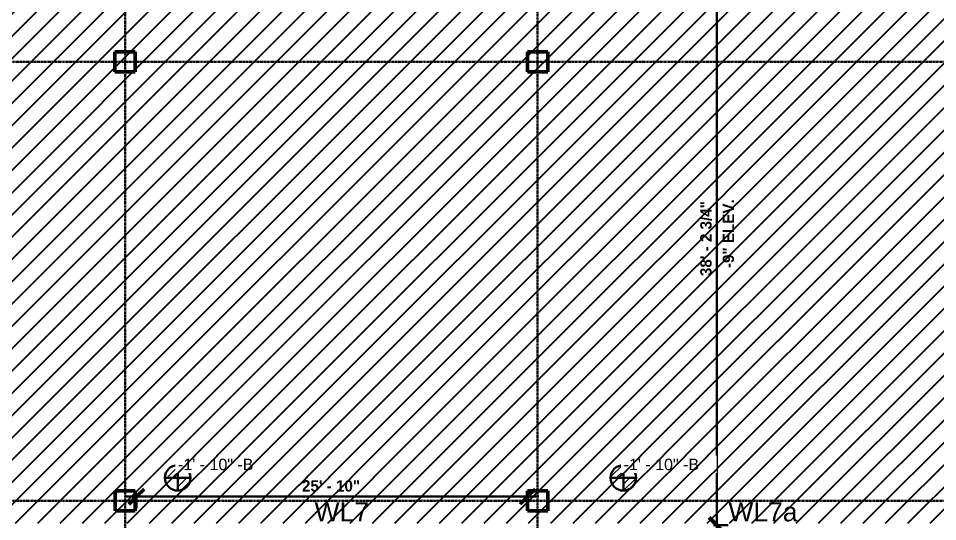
# Model space of a CAD drawing. Header units: inches. Extents: x -4126 to -1814, y 9773 to 12338.
# Drawn here: x -2912 to -2183, y 10823 to 11222 of the extents above; entities that cross this region are included whole.
import ezdxf

# ---------------------------------------------------------------- set-up
doc = ezdxf.new("R2010")
doc.units = ezdxf.units.IN
doc.header["$MEASUREMENT"] = 0
doc.linetypes.add('Grid Line 1_2_', pattern=[0.875, 0.5, -0.125, 0.125, -0.125])
for name, color, linetype, lineweight in [('A-ANNO-DIMS', 211, 'Continuous', 9), ('A-ANNO-DIMS-96', 211, 'Continuous', 9), ('G-ANNO-DIMS', 111, 'Continuous', 9), ('S-COLS', 52, 'Continuous', 9), ('S-GRID', 1, 'Continuous', 9)]:
    doc.layers.add(name, color=color, linetype=linetype, lineweight=lineweight)
doc.layers.add('LOAD_HATCH', color=8, linetype='Continuous')
doc.layers.add('loads', color=1, linetype='Continuous')
doc.styles.add('Arial', font='Arial.ttf', dxfattribs={"height": 18})
doc.styles.add('Arial_2', font='arial.ttf', dxfattribs={"height": 9.070866})
doc.styles.add('Century Gothic_B', font='Gothicb.ttf', dxfattribs={"height": 9})
doc.dimstyles.new('OD__1_4__Tol__', dxfattribs={"dimscale": 12, "dimtxt": 9.397514, "dimasz": 1, "dimexe": 0.75, "dimexo": 0.5, "dimgap": 0.125, "dimtad": 1, "dimrnd": 0.25, "dimzin": 1, "dimdsep": 46, "dimlunit": 4, "dimtxsty": 'Century Gothic_B', "dimblk1": 'OBLIQUE', "dimblk2": 'OBLIQUE', "dimsah": 1, "dimcen": 0.09, "dimdle": 0.75, "dimazin": 0, "dimtfac": 1, "dimtdec": 4, "dimtix": 1, "dimtmove": 0, "dimatfit": 3, "dimfxl": 1, "dimtvp": 1, "dimtfill": 1, "dimfrac": 2, "dimtolj": 1, "dimtzin": 0, "dimlwd": 30, "dimlwe": 30, "dimarcsym": 2})
pattern_1 = [(315, (25.338, 113.098), (0.027577164, 0.027577164), [])]
pattern_2 = [(315, (29.017, 113.098), (0.027577164, 0.027577164), [])]

# ---------------------------------------------------------------- blocks, each defined once
blk = doc.blocks.new('034100 - Precast Structural Concrete - Column - Corbels - 16_x16_-1699969-FRAMING PLAN - 1ST FLOOR')
at = {"layer": 'S-COLS'}
for p, q in [((-8.91, 8.98), (-8.98, 8.98)), ((-8.98, 8.98), (-8.98, -7.02)), ((6.94, 8.98), (-8.91, 8.98)), ((7.02, 8.98), (6.94, 8.98)), ((7.02, -7.02), (7.02, 8.98)), ((-8.98, -7.02), (-8.91, -7.02)), ((-8.91, -7.02), (6.94, -7.02)), ((6.94, -7.02), (7.02, -7.02))]:
    blk.add_line(p, q, dxfattribs=at)
at = {"layer": 'S-COLS', "lineweight": 50}
for p, q in [((-8.98, -7.02), (-8.98, 8.98)), ((-8.98, 8.98), (-8.91, 8.98)), ((-8.91, 8.98), (6.94, 8.98)), ((6.94, 8.98), (7.02, 8.98)), ((7.02, 8.98), (7.02, -7.02)), ((-8.91, -7.02), (-8.98, -7.02)), ((6.94, -7.02), (-8.91, -7.02)), ((7.02, -7.02), (6.94, -7.02))]:
    blk.add_line(p, q, dxfattribs=at)
blk = doc.blocks.new('034100 - Precast Structural Concrete - Column - Corbels - 16_x16_-1699971-FRAMING PLAN - 1ST FLOOR')
at = {"layer": 'S-COLS'}
for p, q in [((-8.91, 8.98), (-8.98, 8.98)), ((-8.98, 8.98), (-8.98, -7.02)), ((6.94, 8.98), (-8.91, 8.98)), ((7.02, 8.98), (6.94, 8.98)), ((7.02, -7.02), (7.02, 8.98)), ((-8.98, -7.02), (-8.91, -7.02)), ((-8.91, -7.02), (6.94, -7.02)), ((6.94, -7.02), (7.02, -7.02))]:
    blk.add_line(p, q, dxfattribs=at)
at = {"layer": 'S-COLS', "lineweight": 50}
for p, q in [((-8.98, -7.02), (-8.98, 8.98)), ((-8.98, 8.98), (-8.91, 8.98)), ((-8.91, 8.98), (6.94, 8.98)), ((6.94, 8.98), (7.02, 8.98)), ((7.02, 8.98), (7.02, -7.02)), ((-8.91, -7.02), (-8.98, -7.02)), ((6.94, -7.02), (-8.91, -7.02)), ((7.02, -7.02), (6.94, -7.02))]:
    blk.add_line(p, q, dxfattribs=at)
blk = doc.blocks.new('DIMBLOCK2-FRAMING PLAN - 1ST FLOOR')
at = {"layer": 'A-ANNO-DIMS-96', "lineweight": 50}
for p, q in [((-2358.42, 10819.99), (-2364.42, 10825.99)), ((-2358.42, 10819.99), (-2352.42, 10813.99)), ((-2358.42, 10011.56), (-2364.42, 10017.56)), ((-2358.42, 10011.56), (-2352.42, 10005.56))]:
    blk.add_line(p, q, dxfattribs=at)
at = {"layer": 'A-ANNO-DIMS-96', "lineweight": 30}
for p, q in [((-2360.91, 10819.99), (-2349.42, 10819.99)), ((-2358.42, 10819.99), (-2360.91, 10819.99)), ((-2358.42, 10011.56), (-2358.42, 10819.99)), ((-2360.91, 10011.56), (-2349.42, 10011.56)), ((-2358.42, 10011.56), (-2360.91, 10011.56))]:
    blk.add_line(p, q, dxfattribs=at)
at = {"layer": 'A-ANNO-DIMS-96', "color": 0, "lineweight": 30, "char_height": 9, "attachment_point": 1, "rotation": 90, "line_spacing_factor": 0.984502, "style": 'Century Gothic_B', "bg_fill": 3, "box_fill_scale": 1.25, "bg_fill_color": 256, "bg_fill_true_color": 13158600, "bg_fill_transparency": 0}
for s, insert, width in [('67\' - 4 1/2"', (-2371.46, 10383.78), 76.7911), ('-3" ELEV.', (-2353.69, 10390.12), 61.5761)]:
    blk.add_mtext(s, dxfattribs=dict(at, insert=insert, width=width))
blk = doc.blocks.new('_Oblique')
at = {"color": 0, "linetype": 'ByBlock', "lineweight": -2}
blk.add_line((-0.5, -0.5), (0.5, 0.5), dxfattribs=at)
blk = doc.blocks.new('DIMBLOCK3-FRAMING PLAN - 1ST FLOOR')
at = {"layer": 'A-ANNO-DIMS-96', "lineweight": 50}
for p, q in [((-2358.42, 11278.79), (-2364.42, 11284.79)), ((-2358.42, 11278.79), (-2352.42, 11272.79)), ((-2358.42, 10819.99), (-2364.42, 10825.99)), ((-2358.42, 10819.99), (-2352.42, 10813.99))]:
    blk.add_line(p, q, dxfattribs=at)
at = {"layer": 'A-ANNO-DIMS-96', "lineweight": 30}
for p, q in [((-2360.91, 11278.79), (-2349.42, 11278.79)), ((-2358.42, 11278.79), (-2360.91, 11278.79)), ((-2358.42, 10819.99), (-2358.42, 11278.79)), ((-2360.91, 10819.99), (-2349.42, 10819.99)), ((-2358.42, 10819.99), (-2360.91, 10819.99))]:
    blk.add_line(p, q, dxfattribs=at)
at = {"layer": 'A-ANNO-DIMS-96', "color": 0, "lineweight": 30, "char_height": 9, "attachment_point": 1, "rotation": 90, "line_spacing_factor": 0.984502, "style": 'Century Gothic_B', "bg_fill": 3, "box_fill_scale": 1.25, "bg_fill_color": 256, "bg_fill_true_color": 13158600, "bg_fill_transparency": 0}
for s, insert, width in [('38\' - 2 3/4"', (-2371.46, 11017.39), 76.7911), ('-9" ELEV.', (-2353.69, 11023.73), 61.5761)]:
    blk.add_mtext(s, dxfattribs=dict(at, insert=insert, width=width))
blk = doc.blocks.new('Spot Elevations - Símbolo de cota horizontal-V262-FRAMING PLAN - 1ST FLOOR')
at = {"layer": 'G-ANNO-DIMS'}
h = blk.add_hatch(dxfattribs=at)
h.set_pattern_fill('FP_67', color=256, style=0, pattern_type=2)
h.set_pattern_definition(pattern_1)
edge = h.paths.add_edge_path(flags=0)
edge.add_arc((0, 0), 0.1053, 0, 90, ccw=False)
edge.add_line((0.1053, 0), (0, 0))
edge.add_line((0, 0), (0, 0.1053))
h = blk.add_hatch(dxfattribs=at)
h.set_pattern_fill('FP_67', color=256, style=0, pattern_type=2)
h.set_pattern_definition(pattern_1)
edge = h.paths.add_edge_path(flags=0)
edge.add_arc((0, 0), 0.1053, 0, 90, ccw=False)
edge.add_line((0.1053, 0), (0, 0))
edge.add_line((0, 0), (0, 0.1053))
h = blk.add_hatch(dxfattribs=at)
h.set_pattern_fill('FP_67', color=256, style=0, pattern_type=2)
h.set_pattern_definition(pattern_1)
edge = h.paths.add_edge_path(flags=0)
edge.add_arc((0, 0), 0.1053, 180, 270, ccw=False)
edge.add_line((-0.1053, 0), (0, 0))
edge.add_line((0, 0), (0, -0.1053))
h = blk.add_hatch(dxfattribs=at)
h.set_pattern_fill('FP_67', color=256, style=0, pattern_type=2)
h.set_pattern_definition(pattern_1)
edge = h.paths.add_edge_path(flags=0)
edge.add_arc((0, 0), 0.1053, 180, 270, ccw=False)
edge.add_line((-0.1053, 0), (0, 0))
edge.add_line((0, 0), (0, -0.1053))
at = {"layer": 'G-ANNO-DIMS', "lineweight": 30}
for p, q in [((0, 0.1053), (0, 0)), ((0, 0), (-0.1053, 0)), ((0, 0), (0.1053, 0)), ((0, -0.1053), (0, 0))]:
    blk.add_line(p, q, dxfattribs=at)
blk.add_circle((0, 0), 0.1053, dxfattribs=at)
for start, end in [(360, 90), (180, 270)]:
    blk.add_arc((0, 0), 0.1053, start, end, dxfattribs=at)
blk = doc.blocks.new('Spot Elevations - Símbolo de cota horizontal-V265-FRAMING PLAN - 1ST FLOOR')
at = {"layer": 'G-ANNO-DIMS'}
h = blk.add_hatch(dxfattribs=at)
h.set_pattern_fill('FP_70', color=256, style=0, pattern_type=2)
h.set_pattern_definition(pattern_2)
edge = h.paths.add_edge_path(flags=0)
edge.add_arc((0, 0), 0.1053, 0, 90, ccw=False)
edge.add_line((0.1053, 0), (0, 0))
edge.add_line((0, 0), (0, 0.1053))
h = blk.add_hatch(dxfattribs=at)
h.set_pattern_fill('FP_70', color=256, style=0, pattern_type=2)
h.set_pattern_definition(pattern_2)
edge = h.paths.add_edge_path(flags=0)
edge.add_arc((0, 0), 0.1053, 0, 90, ccw=False)
edge.add_line((0.1053, 0), (0, 0))
edge.add_line((0, 0), (0, 0.1053))
h = blk.add_hatch(dxfattribs=at)
h.set_pattern_fill('FP_70', color=256, style=0, pattern_type=2)
h.set_pattern_definition(pattern_2)
edge = h.paths.add_edge_path(flags=0)
edge.add_arc((0, 0), 0.1053, 180, 270, ccw=False)
edge.add_line((-0.1053, 0), (0, 0))
edge.add_line((0, 0), (0, -0.1053))
h = blk.add_hatch(dxfattribs=at)
h.set_pattern_fill('FP_70', color=256, style=0, pattern_type=2)
h.set_pattern_definition(pattern_2)
edge = h.paths.add_edge_path(flags=0)
edge.add_arc((0, 0), 0.1053, 180, 270, ccw=False)
edge.add_line((-0.1053, 0), (0, 0))
edge.add_line((0, 0), (0, -0.1053))
at = {"layer": 'G-ANNO-DIMS', "lineweight": 30}
for p, q in [((0, 0.1053), (0, 0)), ((0, 0), (-0.1053, 0)), ((0, 0), (0.1053, 0)), ((0, -0.1053), (0, 0))]:
    blk.add_line(p, q, dxfattribs=at)
blk.add_circle((0, 0), 0.1053, dxfattribs=at)
for start, end in [(360, 90), (180, 270)]:
    blk.add_arc((0, 0), 0.1053, start, end, dxfattribs=at)
blk = doc.blocks.new('DIMBLOCK5-FRAMING PLAN - 1ST FLOOR')
at = {"layer": 'A-ANNO-DIMS-96', "lineweight": 50}
for p, q in [((-2818.32, 10842.55), (-2812.32, 10848.55)), ((-2508.32, 10842.55), (-2502.32, 10848.55)), ((-2818.32, 10842.55), (-2824.32, 10836.55)), ((-2508.32, 10842.55), (-2514.32, 10836.55))]:
    blk.add_line(p, q, dxfattribs=at)
at = {"layer": 'A-ANNO-DIMS-96', "lineweight": 30}
for p, q in [((-2827.32, 10842.55), (-2499.32, 10842.55)), ((-2818.32, 10845.04), (-2818.32, 10833.55)), ((-2818.32, 10842.55), (-2818.32, 10845.04)), ((-2508.32, 10845.04), (-2508.32, 10833.55)), ((-2508.32, 10842.55), (-2508.32, 10845.04))]:
    blk.add_line(p, q, dxfattribs=at)
at = {"layer": 'A-ANNO-DIMS-96', "color": 0, "lineweight": 30, "insert": (-2687.12, 10855.59), "char_height": 9, "width": 57.1011, "attachment_point": 1, "line_spacing_factor": 0.984502, "style": 'Century Gothic_B', "bg_fill": 3, "box_fill_scale": 1.25, "bg_fill_color": 256, "bg_fill_true_color": 13158600, "bg_fill_transparency": 0}
blk.add_mtext('25\' - 10"', dxfattribs=at)

msp = doc.modelspace()

# ---------------------------------------------------------------- linework, layer by layer
at = {"layer": 'S-GRID', "linetype": 'Grid Line 1_2_', "lineweight": 30}
for p, q in [((-2827.324, 9772.61), (-2827.324, 12288.555)), ((-2500.324, 9772.61), (-2500.324, 12288.555)), ((-1814.206, 11187.189), (-4076.95, 11187.189)), ((-1814.206, 10839.189), (-4076.95, 10839.189))]:
    msp.add_line(p, q, dxfattribs=at)

# ---------------------------------------------------------------- block references
at = {"layer": 'G-ANNO-DIMS', "lineweight": 30, "extrusion": (0, 0, -1), "xscale": 95.99999999999994, "yscale": 95.99999999999994, "zscale": 95.99999999999994, "rotation": 180}
for name, p in [('Spot Elevations - Símbolo de cota horizontal-V265-FRAMING PLAN - 1ST FLOOR', (2785.619, 10857.445)), ('Spot Elevations - Símbolo de cota horizontal-V262-FRAMING PLAN - 1ST FLOOR', (2432.413, 10857.445))]:
    msp.add_blockref(name, p, dxfattribs=at)
at = {"layer": 'S-COLS'}
for name, p, rotation in [('034100 - Precast Structural Concrete - Column - Corbels - 16_x16_-1699971-FRAMING PLAN - 1ST FLOOR', (-2828.308, 11186.205), 269.9999999999967), ('034100 - Precast Structural Concrete - Column - Corbels - 16_x16_-1699971-FRAMING PLAN - 1ST FLOOR', (-2501.308, 11186.205), 269.9999999999967), ('034100 - Precast Structural Concrete - Column - Corbels - 16_x16_-1699969-FRAMING PLAN - 1ST FLOOR', (-2826.339, 10840.174), 90.0000000000016), ('034100 - Precast Structural Concrete - Column - Corbels - 16_x16_-1699969-FRAMING PLAN - 1ST FLOOR', (-2499.339, 10840.174), 90.0000000000016)]:
    msp.add_blockref(name, p, dxfattribs=dict(at, rotation=rotation))

# ---------------------------------------------------------------- dimensions: what is measured, and where the dimension line sits
at = {"layer": 'A-ANNO-DIMS', "lineweight": 30}
dim = msp.add_linear_dim(base=(-2358.425, 10819.989), p1=(-2366.91, 10011.56), p2=(-2366.91, 10819.989), angle=90, text='<>\\X-3" ELEV.', dimstyle='OD__1_4__Tol__', override={"dimpost": '<>', "dimfxl": 808.429494}, dxfattribs=at)
dim.commit()
dim.dimension.update_dxf_attribs({"geometry": 'DIMBLOCK2-FRAMING PLAN - 1ST FLOOR', "text_midpoint": (-2358.425, 10415.775)})

# ---------------------------------------------------------------- next in the draw order: texts
at = {"layer": 'G-ANNO-DIMS', "insert": (-2785.326, 10872.648), "char_height": 9.07087, "width": 71.29666, "attachment_point": 1, "line_spacing_factor": 0.941778, "style": 'Arial_2', "bg_fill": 3, "box_fill_scale": 1.25, "bg_fill_color": 256, "bg_fill_true_color": 13158600, "bg_fill_transparency": 0}
msp.add_mtext('-1\' - 10" -B', dxfattribs=at)

# ---------------------------------------------------------------- next in the draw order: dimensions: what is measured, and where the dimension line sits
at = {"layer": 'A-ANNO-DIMS', "lineweight": 30}
dim = msp.add_linear_dim(base=(-2358.425, 11278.789), p1=(-2366.91, 10819.989), p2=(-2366.91, 11278.789), angle=90, text='<>\\X-9" ELEV.', dimstyle='OD__1_4__Tol__', override={"dimpost": '<>', "dimfxl": 458.8}, dxfattribs=at)
dim.commit()
dim.dimension.update_dxf_attribs({"geometry": 'DIMBLOCK3-FRAMING PLAN - 1ST FLOOR', "text_midpoint": (-2358.425, 11049.389)})

# ---------------------------------------------------------------- next in the draw order: texts
at = {"layer": 'G-ANNO-DIMS', "insert": (-2432.12, 10872.648), "char_height": 9.07087, "width": 71.29666, "attachment_point": 1, "line_spacing_factor": 0.941778, "style": 'Arial_2', "bg_fill": 3, "box_fill_scale": 1.25, "bg_fill_color": 256, "bg_fill_true_color": 13158600, "bg_fill_transparency": 0}
msp.add_mtext('-1\' - 10" -B', dxfattribs=at)
at = {"layer": 'loads', "insert": (-2349.121, 10837.988), "char_height": 15, "width": 29.92125, "attachment_point": 1, "style": 'Arial'}
msp.add_mtext('WL7a', dxfattribs=at)

# ---------------------------------------------------------------- next in the draw order: dimensions: what is measured, and where the dimension line sits
at = {"layer": 'A-ANNO-DIMS', "lineweight": 30}
dim = msp.add_linear_dim(base=(-2508.324, 10842.552), p1=(-2818.324, 10851.038), p2=(-2508.324, 10851.038), dimstyle='OD__1_4__Tol__', override={"dimpost": '<>', "dimfxl": 310}, dxfattribs=at)
dim.commit()
dim.dimension.update_dxf_attribs({"geometry": 'DIMBLOCK5-FRAMING PLAN - 1ST FLOOR', "text_midpoint": (-2663.324, 10848.779)})

# ---------------------------------------------------------------- next in the draw order: hatches: boundary and pattern name
at = {"layer": 'LOAD_HATCH'}
h = msp.add_hatch(dxfattribs=at)
h.set_pattern_fill('ANSI31', color=256, scale=100, style=0)
h.paths.add_polyline_path([(-3819.324, 9901.189), (-3819.324, 10010.089), (-2098.262, 10010.089), (-2098.262, 10821.489), (-3401.049, 10821.489), (-3400.049, 11277.289), (-2098.262, 11277.289), (-2098.262, 12077.189), (-1943.324, 12077.189), (-1943.324, 9901.189)])

# ---------------------------------------------------------------- next in the draw order: texts
at = {"layer": 'loads', "insert": (-2677.121, 10837.988), "char_height": 15, "width": 29.92125, "attachment_point": 1, "style": 'Arial'}
msp.add_mtext('WL7', dxfattribs=at)
msp.add_mtext('WL7', dxfattribs=at)

doc.saveas('drawing.dxf')
